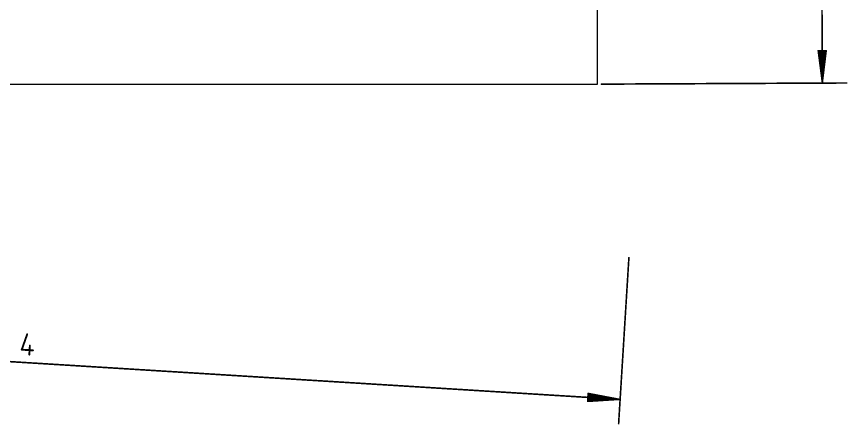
# Model space of a CAD drawing. Extents: x -1 to 120, y -17 to 80.
# Drawn here: x 53.3 to 120.1, y -17.2 to 15.6 of the extents above; entities that cross this region are included whole.
import ezdxf

# ---------------------------------------------------------------- set-up
doc = ezdxf.new("R2010")
doc.units = 0
doc.layers.add('1', color=22, linetype='CONTINUOUS')
doc.layers.add('20', color=30, linetype='CONTINUOUS')

msp = doc.modelspace()

# ---------------------------------------------------------------- linework, layer by layer
at = {"layer": '1'}
for points, const_width in [([(117.7799, 80.019), (118.1093, 10.309)], 0.13), ([(118.4166, 12.8455), (117.7781, 12.8425)], 0.13), ([(117.7781, 12.8425), (118.1093, 10.309)], 0.13), ([(117.8373, 12.8428), (118.1093, 10.309)], 0.13), ([(117.9673, 12.8434), (118.1093, 10.309)], 0.13), ([(118.1093, 10.309), (118.4166, 12.8455)], 0.13), ([(118.1093, 10.309), (118.3573, 12.8452)], 0.13), ([(118.1093, 10.309), (118.2273, 12.8446)], 0.13), ([(100.33, 10.16), (120.0596, 10.2532)], 0.13), ([(102.54, -3.81), (101.713, -17.1644)], 0.13), ([(-0.6416, -8.8722), (101.7687, -15.2141)], 0.13), ([(54.1113, -9.9766), (53.6735, -11.2165)], 0.1524), ([(53.6735, -11.2165), (54.575, -11.2717)], 0.1524), ([(54.3266, -10.8946), (54.2825, -11.6157)], 0.1524), ([(99.2582, -14.7388), (99.2188, -15.3761)], 0.13), ([(101.7687, -15.2141), (99.2582, -14.7388)], 0.13), ([(99.2188, -15.3761), (101.7687, -15.2141)], 0.13), ([(99.2224, -15.3169), (101.7687, -15.2141)], 0.13), ([(99.2305, -15.1872), (101.7687, -15.2141)], 0.13), ([(101.7687, -15.2141), (99.2465, -14.9277)], 0.13), ([(101.7687, -15.2141), (99.2546, -14.7979)], 0.13)]:
    msp.add_lwpolyline(points, dxfattribs=dict(at, const_width=const_width))
for points, const_width in [([(117.7779, 12.875, 1), (117.7782, 12.81)], 0.065), ([(117.8103, 12.8467, 1), (117.7459, 12.8383)], 0.065), ([(117.8696, 12.8462, 1), (117.805, 12.8393)], 0.065), ([(117.9998, 12.8452, 1), (117.9349, 12.8416)], 0.065), ([(118.2598, 12.8431, 1), (118.1949, 12.8461)], 0.065), ([(118.3897, 12.842, 1), (118.325, 12.8484)], 0.065), ([(118.4488, 12.8416, 1), (118.3843, 12.8494)], 0.065), ([(118.4167, 12.813, 1), (118.4164, 12.878)], 0.065), ([(100.3298, 10.1925, 1), (100.3302, 10.1275)], 0.065), ([(118.077, 10.3129, 1), (118.1416, 10.3051)], 0.065), ([(118.077, 10.3122, 1), (118.1416, 10.3058)], 0.065), ([(118.0768, 10.3072, 1), (118.1417, 10.3108)], 0.065), ([(118.0768, 10.3105, 1), (118.1418, 10.3075)], 0.065), ([(118.0768, 10.3089, 1), (118.1418, 10.3092)], 0.065), ([(118.077, 10.3055, 1), (118.1416, 10.3125)], 0.065), ([(118.0771, 10.3048, 1), (118.1415, 10.3132)], 0.065), ([(120.0597, 10.2207, 1), (120.0594, 10.2857)], 0.065), ([(102.5724, -3.812, 1), (102.5076, -3.808)], 0.065), ([(54.1472, -9.9893, 1), (54.0754, -9.9639)], 0.0762), ([(53.6759, -11.1785, 1), (53.6712, -11.2546)], 0.0762), ([(53.6376, -11.2038, 1), (53.7095, -11.2292)], 0.0762), ([(54.3646, -10.8969, 1), (54.2886, -10.8922)], 0.0762), ([(54.5726, -11.3097, 1), (54.5773, -11.2336)], 0.0762), ([(54.2444, -11.6134, 1), (54.3205, -11.618)], 0.0762), ([(99.2643, -14.7069, 1), (99.2522, -14.7707)], 0.065), ([(99.2907, -14.7408, 1), (99.2258, -14.7368)], 0.065), ([(99.2167, -15.3436, 1), (99.2208, -15.4085)], 0.065), ([(99.1863, -15.3741, 1), (99.2512, -15.3781)], 0.065), ([(99.2211, -15.2845, 1), (99.2237, -15.3494)], 0.065), ([(99.2308, -15.1547, 1), (99.2301, -15.2197)], 0.065), ([(99.2502, -14.8954, 1), (99.2429, -14.96)], 0.065), ([(99.2599, -14.7659, 1), (99.2493, -14.83)], 0.065), ([(101.7626, -15.2461, 1), (101.7747, -15.1822)], 0.065), ([(101.7633, -15.2462, 1), (101.774, -15.1821)], 0.065), ([(101.765, -15.2464, 1), (101.7723, -15.1818)], 0.065), ([(101.7707, -15.2466, 1), (101.7666, -15.1817)], 0.065), ([(101.7666, -15.2466, 1), (101.7707, -15.1817)], 0.065), ([(101.77, -15.2466, 1), (101.7673, -15.1817)], 0.065), ([(101.7683, -15.2466, 1), (101.769, -15.1816)], 0.065), ([(101.6806, -17.1624, 1), (101.7454, -17.1664)], 0.065)]:
    msp.add_lwpolyline(points, format="xyb", dxfattribs=dict(at, const_width=const_width))
at = {"layer": '20'}
for p, q in [((100, 10.16), (100, 80)), ((0, 10.16), (100, 10.16))]:
    msp.add_line(p, q, dxfattribs=at)

doc.saveas('drawing.dxf')
